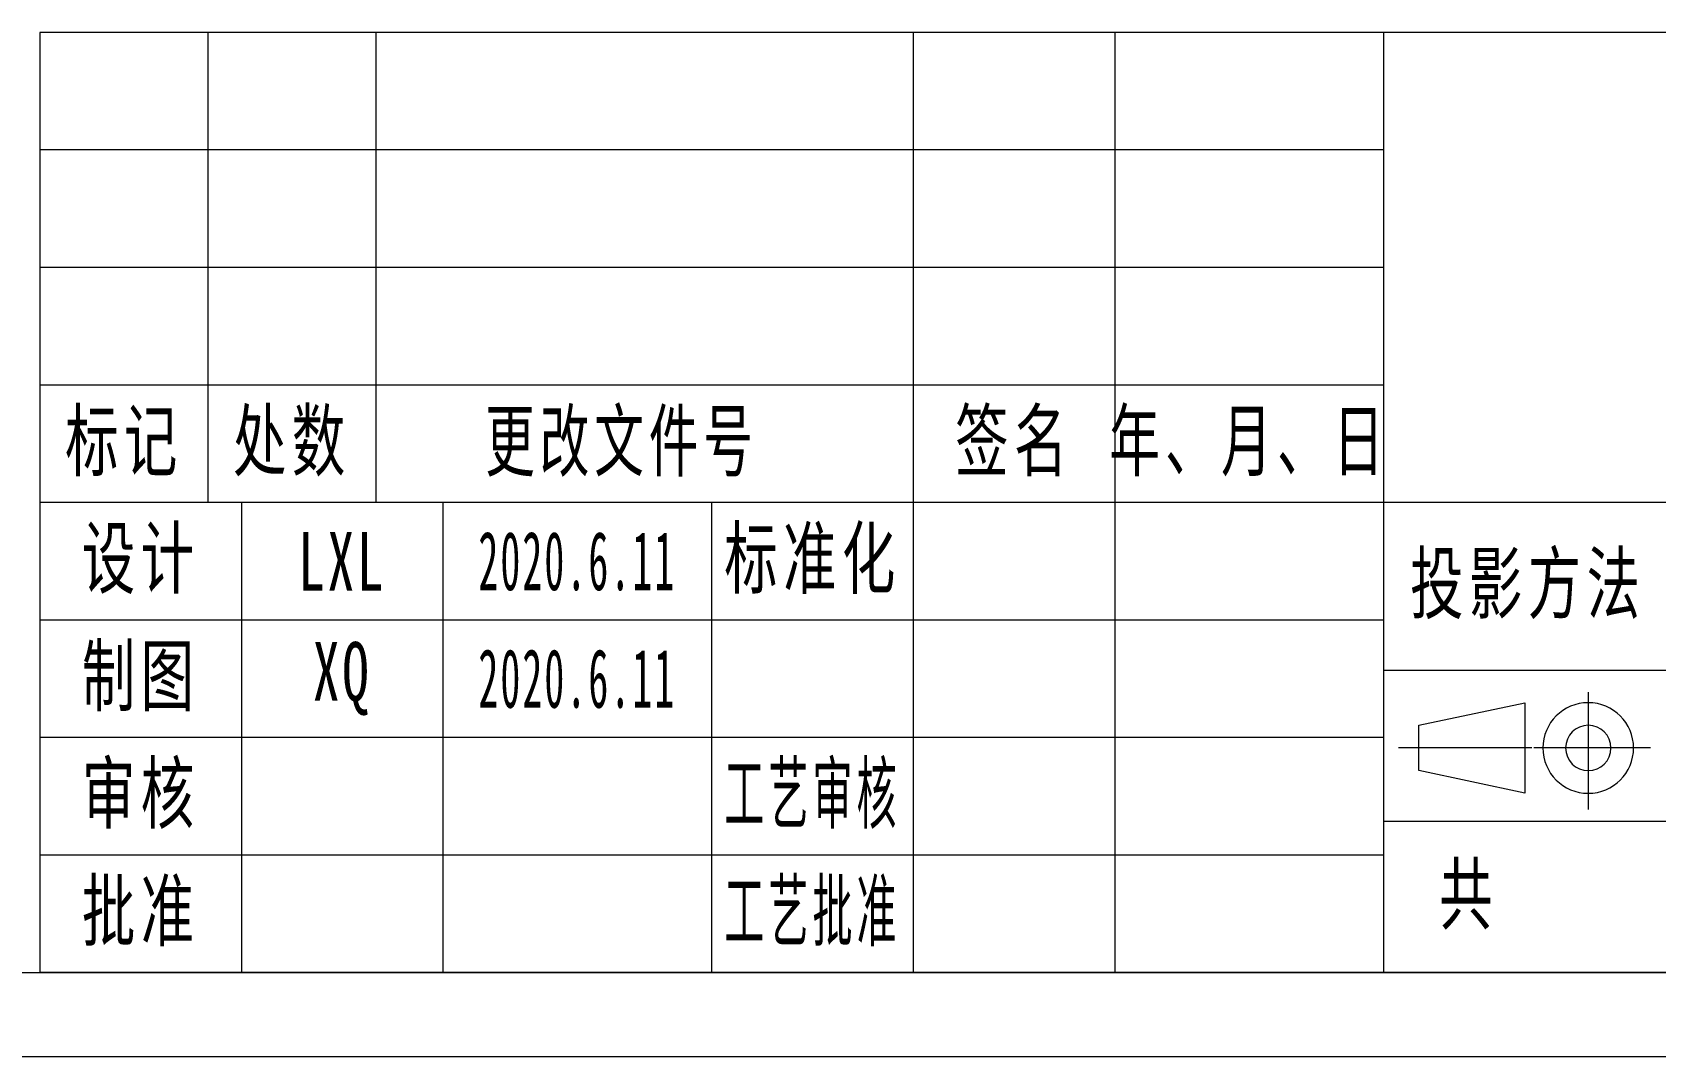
# Model space of a CAD drawing. Header units: millimetres. Extents: x -15766 to 80009, y -9701 to 15159.
# Drawn here: x -14524.6 to -14428, y 6746.4 to 6807.4 of the extents above; entities that cross this region are included whole.
import ezdxf

# ---------------------------------------------------------------- set-up
doc = ezdxf.new("R2010")
doc.units = ezdxf.units.MM
doc.linetypes.add('CENTER-HOKUTO_1', pattern=[16, 13, -1, 1, -1])
for name, color, linetype, lineweight in [('CDRAFT0', 7, 'Continuous', 18), ('title_frame', 7, 'Continuous', 18), ('尺寸线层', 3, 'Continuous', 18), ('粗实线层_1', 7, 'Continuous', 15), ('细实线层', 7, 'Continuous', 18)]:
    doc.layers.add(name, color=color, linetype=linetype, lineweight=lineweight)
doc.styles.add('UserTxtStyle1', font='', dxfattribs={"width": 0.618357})
doc.styles.add('UserTxtStyle2', font='', dxfattribs={"width": 0.634692})
doc.styles.add('标准', font='', dxfattribs={"width": 0.667})
doc.styles.get('UserTxtStyle1').set_extended_font_data('宋体')
doc.styles.get('UserTxtStyle2').set_extended_font_data('宋体')
doc.styles.get('标准').set_extended_font_data('宋体')

# ---------------------------------------------------------------- blocks, each defined once
blk = doc.blocks.new('*X1252')
at = {"layer": 'CDRAFT0'}
blk.add_line((0, 0), (420, 0), dxfattribs=at)
at = {"layer": '粗实线层_1'}
blk.add_line((25, 5), (415, 5), dxfattribs=at)

msp = doc.modelspace()

# ---------------------------------------------------------------- linework, layer by layer
at = {"layer": '粗实线层_1'}
for p, q in [((-14344.17871, 6807.35302), (-14524.17871, 6807.35302)), ((-14524.17871, 6807.35302), (-14524.17871, 6751.35302)), ((-14444.17871, 6807.35302), (-14444.17871, 6751.35302)), ((-14394.17871, 6779.35302), (-14524.17871, 6779.35302)), ((-14484.17871, 6779.35302), (-14484.17871, 6751.35302)), ((-14444.17871, 6772.35302), (-14524.17871, 6772.35302)), ((-14444.17871, 6765.35302), (-14524.17871, 6765.35302)), ((-14394.17871, 6760.35302), (-14444.17871, 6760.35302)), ((-14444.17871, 6758.35302), (-14524.17871, 6758.35302)), ((-14344.17871, 6751.35302), (-14524.17871, 6751.35302))]:
    msp.add_line(p, q, dxfattribs=at)
at = {"layer": '细实线层'}
for p, q in [((-14514.17871, 6807.35302), (-14514.17871, 6779.35302)), ((-14504.17871, 6807.35302), (-14504.17871, 6779.35302)), ((-14472.17871, 6807.35302), (-14472.17871, 6751.35302)), ((-14460.17871, 6807.35302), (-14460.17871, 6751.35302)), ((-14444.17871, 6800.35302), (-14524.17871, 6800.35302)), ((-14444.17871, 6793.35302), (-14524.17871, 6793.35302)), ((-14444.17871, 6786.35302), (-14524.17871, 6786.35302)), ((-14512.17871, 6779.35302), (-14512.17871, 6751.35302)), ((-14500.17871, 6779.35302), (-14500.17871, 6751.35302)), ((-14394.17871, 6769.35302), (-14444.17871, 6769.35302))]:
    msp.add_line(p, q, dxfattribs=at)
at = {"layer": '细实线层', "color": 3}
for p, q in [((-14442.07704, 6766.08184), (-14435.74999, 6767.43184)), ((-14435.74999, 6767.43184), (-14435.74999, 6762.03184)), ((-14442.07704, 6763.38184), (-14442.07704, 6766.08184)), ((-14435.74999, 6762.03184), (-14442.07704, 6763.38184))]:
    msp.add_line(p, q, dxfattribs=at)
at = {"layer": '细实线层', "color": 2, "linetype": 'CENTER-HOKUTO_1', "lineweight": 18}
for p, q in [((-14431.98058, 6768.05284), (-14431.98058, 6761.07604)), ((-14435.33067, 6764.73184), (-14443.28872, 6764.73184)), ((-14428.26824, 6764.73184), (-14435.22389, 6764.73184))]:
    msp.add_line(p, q, dxfattribs=at)
at = {"layer": '细实线层', "color": 3}
for radius in [2.7, 1.35]:
    msp.add_arc((-14431.98058, 6764.73184), radius, 0, 359.9893827, dxfattribs=at)

# ---------------------------------------------------------------- block references
at = {"layer": 'title_frame'}
msp.add_blockref('*X1252', (-14759.17871, 6746.35302), dxfattribs=at)

# ---------------------------------------------------------------- texts
at = {"layer": '尺寸线层', "char_height": 3.5, "attachment_point": 5, "line_spacing_factor": 1.15057}
for s, insert, width, style in [('\\T1.1;标记', (-14519.17871, 6782.85302), 18, '标准'), ('\\T1.1;处数', (-14509.17871, 6782.85302), 18, '标准'), ('\\T1.1;更改文件号', (-14489.54529, 6782.82902), 30, 'UserTxtStyle1'), ('\\T1.1;签名', (-14466.17871, 6782.85302), 22, '标准'), ('\\T1.1;年、月、日', (-14452.17871, 6782.85302), 30, 'UserTxtStyle2'), ('\\T1.1;设计', (-14518.17871, 6775.85302), 22, '标准'), ('\\T1.1;标准化', (-14478.17871, 6775.85302), 22, '标准'), ('{\\T1.1;LXL}', (-14506.17871, 6775.85302), 22, '标准'), ('{\\W0.5;\\T1.1;2020.6.11}', (-14492.17871, 6775.85302), 16, '标准'), ('\\T1.1;投影方法', (-14435.58371, 6774.35302), 22, '标准'), ('\\T1.1;制图', (-14518.17871, 6768.85302), 22, '标准'), ('{\\T1.1;XQ}', (-14506.17871, 6768.85302), 22, '标准'), ('{\\W0.5;\\T1.1;2020.6.11}', (-14492.17871, 6768.85302), 16, '标准'), ('\\T1.1;审核', (-14518.17871, 6761.85302), 22, '标准'), ('{\\W0.5;\\T1.1;工艺审核}', (-14478.17871, 6761.85302), 22, '标准'), ('\\T1.1;共', (-14439.10737, 6755.85302), 8, '标准'), ('{\\T1.1;批准}', (-14518.17871, 6754.85302), 22, '标准'), ('{\\W0.5;\\T1.1;工艺批准}', (-14478.17871, 6754.85302), 22, '标准')]:
    msp.add_mtext(s, dxfattribs=dict(at, insert=insert, width=width, style=style))

doc.saveas('drawing.dxf')
